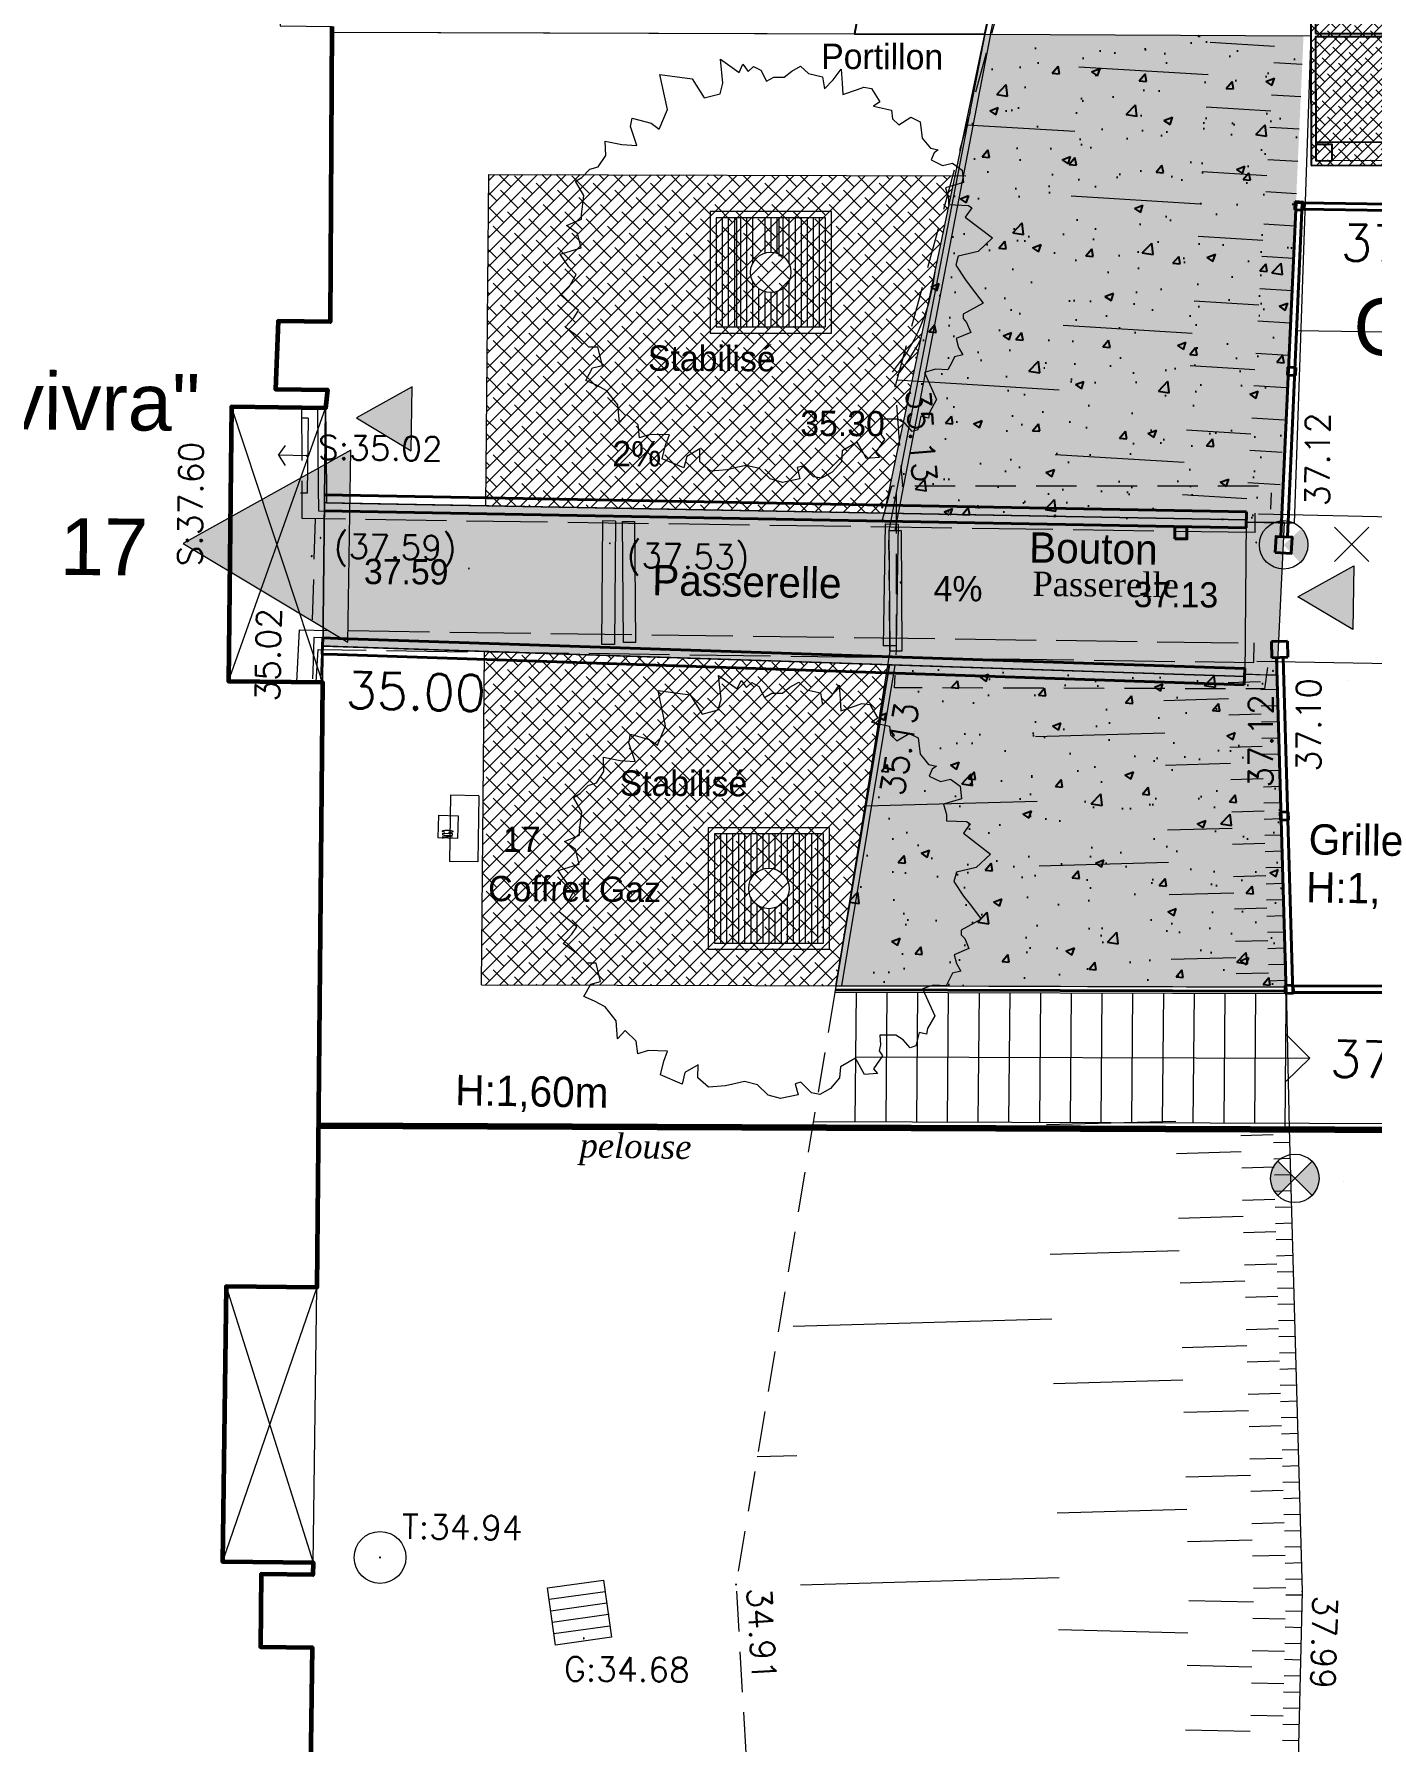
# Model space of a CAD drawing. Extents: x 996 to 1166918, y 537 to 295728.
# Drawn here: x 1141.07 to 1157.61, y 641.6 to 662.71 of the extents above; entities that cross this region are included whole.
import ezdxf

# ---------------------------------------------------------------- set-up
doc = ezdxf.new("R2010")
doc.units = 0
doc.header["$MEASUREMENT"] = 0
for name, pattern in [('CONTINU', [0]), ('DGN2', [0.75, 0.5, -0.25]), ('DGN3', [1.25, 1, -0.25])]:
    doc.linetypes.add(name, pattern=pattern)
doc.layers.get('0').update_dxf_attribs({"linetype": 'CONTINUOUS', "lineweight": 0})
for name, color, linetype, lineweight, true_color in [('Bardages bois', 7, 'CONTINUOUS', 40, 0xa35200), ('Béton', 7, 'CONTINU', 5, 0xaba9a0), ('Clôtures', 7, 'CONTINUOUS', 120, 0x04c83f), ('Stabilisé', 7, 'CONTINU', 5, 0xfcb65a)]:
    doc.layers.add(name, color=color, linetype=linetype, lineweight=lineweight, true_color=true_color)
for name, color, linetype in [('BATIMENT', 7, 'CONTINU'), ('Locaux OM', 7, 'CONTINUOUS'), ('TEXTE', 7, 'CONTINUOUS')]:
    doc.layers.add(name, color=color, linetype=linetype)
for name, color, linetype, lineweight in [('CF-INT-TXT', 7, 'CONTINUOUS', 0), ('CF-TOPO-ALTITUDE-SEUIL', 7, 'CONTINUOUS', 0), ('CF-TOPO-ALTITUDE-TN', 94, 'CONTINUOUS', 0), ('CF-TOPO-ALTITUDE-VOIRIE', 7, 'CONTINUOUS', 0), ('CF-TOPO-ASS-EP', 4, 'CONTINUOUS', 0), ('CF-TOPO-ASS-EP-ALT', 4, 'CONTINUOUS', 0), ('CF-TOPO-BATI', 7, 'CONTINUOUS', 0), ('CF-TOPO-GDF', 34, 'CONTINUOUS', 0), ('CF-TOPO-NATURE-MATERIAUX', 7, 'CONTINUOUS', 0), ('CF-TOPO-NATURE-MATERIAUX-TXT', 7, 'CONTINUOUS', 0), ('CF-TOPO-RELIEF-NATUREL', 94, 'CONTINUOUS', 0), ('CF-TOPO-TAMPON', 6, 'CONTINUOUS', 0), ('CF-TOPO-TAMPON-ALT', 6, 'CONTINUOUS', 0), ('CF-TOPO-VOIRIE', 7, 'CONTINUOUS', 0), ('DIVERS', 7, 'CONTINU', 5), ('Elec projet', 7, 'CONTINU', 5), ('Niveaux projet', 7, 'CONTINU', 5), ('Texte projet', 7, 'CONTINU', 5)]:
    doc.layers.add(name, color=color, linetype=linetype, lineweight=lineweight)
doc.layers.add('Massifs Rosiers', color=7, linetype='CONTINUOUS', true_color=0xffe9e0)
doc.layers.add('Trottoirs', color=7, linetype='CONTINUOUS', true_color=0xffffff)
doc.styles.add('CF-H0 300-D', font='times.ttf', dxfattribs={"height": 0.3})
doc.styles.add('LEROY', font='j_leroy')
doc.styles.add('SIMPLEX', font='simplex.shx')
doc.styles.get("Standard").update_dxf_attribs({"font": 'arial.ttf'})
doc.styles.add('Style-Times New Roman IF', font='timesi.ttf')

# ---------------------------------------------------------------- blocks, each defined once
blk = doc.blocks.new('A$C1C964902')
at = {"layer": 'DIVERS', "ltscale": 0.05}
for p, q in [((-0.592, 2.339), (-0.622, 2.634)), ((-0.622, 2.634), (-0.393, 2.469)), ((-0.393, 2.469), (-0.344, 2.572)), ((-0.344, 2.572), (-0.279, 2.484)), ((-0.279, 2.484), (-0.212, 2.546)), ((-0.212, 2.546), (-0.125, 2.497)), ((0.259, 2.487), (0.368, 2.55)), ((0.368, 2.55), (0.468, 2.456)), ((-1.278, 2.012), (-1.37, 2.445)), ((-1.37, 2.445), (-0.974, 2.392)), ((-0.974, 2.392), (-0.825, 2.155)), ((-0.627, 2.208), (-0.592, 2.339)), ((-0.125, 2.497), (-0.054, 2.362)), ((-0.054, 2.362), (0.038, 2.414)), ((0.038, 2.414), (0.166, 2.414)), ((0.166, 2.414), (0.259, 2.487)), ((0.468, 2.456), (0.468, 2.456)), ((0.468, 2.456), (0.638, 2.417)), ((0.638, 2.417), (0.663, 2.269)), ((0.663, 2.269), (0.772, 2.378)), ((0.772, 2.378), (0.869, 2.511)), ((0.869, 2.511), (0.881, 2.34)), ((0.881, 2.34), (0.89, 2.196)), ((-0.825, 2.155), (-0.627, 2.208)), ((0.663, 2.269), (0.663, 2.269)), ((0.89, 2.196), (1.071, 2.259)), ((1.071, 2.259), (1.15, 2.287)), ((1.15, 2.287), (1.247, 2.274)), ((1.247, 2.274), (1.347, 2.106)), ((-1.734, 1.801), (-1.713, 1.907)), ((-1.713, 1.907), (-1.48, 1.842)), ((-1.379, 1.771), (-1.278, 2.012)), ((-1.278, 2.012), (-1.278, 2.012)), ((1.347, 2.106), (1.269, 2.054)), ((1.269, 2.054), (1.493, 2.005)), ((1.493, 2.005), (1.504, 1.899)), ((1.583, 1.825), (1.733, 1.917)), ((1.733, 1.917), (1.847, 1.86)), ((-1.656, 1.569), (-1.734, 1.801)), ((-1.48, 1.842), (-1.379, 1.771)), ((1.504, 1.899), (1.583, 1.825)), ((1.847, 1.86), (1.87, 1.659)), ((-2.04, 1.446), (-2.047, 1.621)), ((-2.047, 1.621), (-1.841, 1.582)), ((-1.841, 1.582), (-1.656, 1.569)), ((1.87, 1.659), (1.913, 1.609)), ((1.913, 1.609), (1.974, 1.534)), ((1.974, 1.534), (2.071, 1.513)), ((2.071, 1.513), (2.019, 1.475)), ((-2.335, 1.172), (-2.236, 1.274)), ((-2.236, 1.274), (-2.133, 1.304)), ((-2.133, 1.304), (-2.04, 1.446)), ((2.019, 1.475), (1.983, 1.39)), ((1.983, 1.39), (2.123, 1.321)), ((2.123, 1.321), (2.247, 1.35)), ((2.247, 1.35), (2.365, 1.263)), ((-2.416, 1.125), (-2.335, 1.172)), ((-2.313, 0.948), (-2.416, 1.125)), ((2.383, 1.109), (2.159, 1.043)), ((2.365, 1.263), (2.383, 1.109)), ((-2.341, 0.712), (-2.313, 0.948)), ((2.159, 1.043), (2.197, 0.913)), ((2.197, 0.913), (2.198, 0.837)), ((-2.526, 0.579), (-2.341, 0.658)), ((-2.341, 0.658), (-2.341, 0.712)), ((2.198, 0.837), (2.445, 0.828)), ((2.488, 0.797), (2.405, 0.682)), ((2.405, 0.682), (2.74, 0.425)), ((2.445, 0.828), (2.488, 0.797)), ((-2.39, 0.482), (-2.526, 0.579)), ((-2.346, 0.302), (-2.39, 0.482)), ((2.74, 0.425), (2.564, 0.258)), ((-2.605, 0.223), (-2.346, 0.302)), ((-2.499, 0.07), (-2.605, 0.223)), ((2.564, 0.258), (2.318, 0.201)), ((-2.407, -0.027), (-2.499, 0.07)), ((2.318, 0.201), (2.287, 0.087)), ((2.287, 0.087), (2.406, -0.093)), ((-2.596, -0.284), (-2.493, -0.181)), ((-2.493, -0.181), (-2.407, -0.027)), ((2.406, -0.093), (2.492, -0.202)), ((2.492, -0.202), (2.626, -0.379)), ((-2.376, -0.473), (-2.596, -0.284)), ((2.626, -0.379), (2.379, -0.515)), ((-2.544, -0.679), (-2.436, -0.563)), ((-2.436, -0.563), (-2.376, -0.473)), ((2.379, -0.515), (2.379, -0.572)), ((2.379, -0.572), (2.422, -0.618)), ((2.422, -0.618), (2.472, -0.743)), ((-2.366, -0.808), (-2.544, -0.679)), ((-2.249, -0.924), (-2.366, -0.808)), ((2.472, -0.743), (2.292, -0.818)), ((2.292, -0.818), (2.292, -0.818)), ((2.292, -0.818), (2.321, -0.928)), ((-2.138, -0.924), (-2.249, -0.924)), ((-2.081, -1.151), (-2.138, -0.924)), ((2.271, -1.045), (2.238, -1.114)), ((2.375, -1.02), (2.271, -1.045)), ((2.321, -0.928), (2.375, -1.02)), ((-2.288, -1.336), (-2.203, -1.182)), ((-2.203, -1.182), (-2.081, -1.151)), ((2.037, -1.195), (1.901, -1.239)), ((1.901, -1.239), (2.05, -1.572)), ((2.191, -1.203), (2.037, -1.195)), ((2.238, -1.114), (2.191, -1.203)), ((-2.156, -1.393), (-2.288, -1.336)), ((-2.027, -1.463), (-2.156, -1.393)), ((-1.89, -1.637), (-2.027, -1.463)), ((-1.872, -1.857), (-1.89, -1.637)), ((-1.89, -1.637), (-1.89, -1.637)), ((2.05, -1.572), (1.962, -1.731)), ((-1.779, -1.757), (-1.872, -1.857)), ((-1.641, -1.886), (-1.779, -1.757)), ((-1.623, -2.044), (-1.641, -1.886)), ((-1.641, -1.886), (-1.641, -1.886)), ((1.571, -1.814), (1.373, -1.814)), ((1.373, -1.814), (1.378, -1.933)), ((1.66, -1.87), (1.571, -1.814)), ((1.747, -1.968), (1.66, -1.87)), ((1.857, -1.779), (1.817, -1.946)), ((1.949, -1.801), (1.857, -1.779)), ((1.962, -1.731), (1.949, -1.801)), ((-1.494, -2.004), (-1.623, -2.044)), ((-1.254, -2.009), (-1.494, -2.004)), ((-1.3, -2.136), (-1.254, -2.009)), ((1.07, -2.099), (0.884, -2.204)), ((1.141, -2.225), (1.07, -2.099)), ((1.406, -2.067), (1.294, -2.227)), ((1.378, -1.933), (1.365, -2.007)), ((1.365, -2.007), (1.406, -2.067)), ((1.817, -1.946), (1.747, -1.968)), ((-1.342, -2.303), (-1.3, -2.136)), ((-1.074, -2.417), (-1.342, -2.303)), ((-1.038, -2.274), (-1.074, -2.417)), ((-0.876, -2.18), (-1.038, -2.274)), ((-0.878, -2.341), (-0.876, -2.18)), ((0.884, -2.204), (0.873, -2.342)), ((1.18, -2.301), (1.141, -2.225)), ((1.343, -2.288), (1.18, -2.301)), ((1.294, -2.227), (1.343, -2.288)), ((-0.747, -2.457), (-0.878, -2.341)), ((-0.539, -2.441), (-0.747, -2.457)), ((-0.747, -2.457), (-0.747, -2.457)), ((-0.409, -2.409), (-0.539, -2.441)), ((-0.303, -2.387), (-0.409, -2.409)), ((-0.141, -2.426), (-0.303, -2.387)), ((-0.009, -2.553), (-0.141, -2.426)), ((0.396, -2.395), (0.325, -2.413)), ((0.325, -2.413), (0.36, -2.551)), ((0.528, -2.527), (0.396, -2.395)), ((0.629, -2.545), (0.528, -2.527)), ((0.76, -2.47), (0.629, -2.545)), ((0.873, -2.342), (0.76, -2.47)), ((0.145, -2.597), (-0.009, -2.553)), ((0.36, -2.551), (0.145, -2.597))]:
    blk.add_line(p, q, dxfattribs=at)
blk.add_circle((0, 0), 0.25, dxfattribs=at)
blk = doc.blocks.new('cf203avaloir-rectangle')
for p, q in [((0.4, 1), (0.4, 0)), ((0.6, 1), (0.6, 0))]:
    blk.add_line(p, q)
at = {"flags": 128}
for points in [[(0, 0), (1, 0), (1, 1), (0, 1), (0, 0)], [(0.2, 1), (0.2, 0)], [(0.8, 1), (0.8, 0)]]:
    blk.add_lwpolyline(points, dxfattribs=at)
blk.add_point((0.6, 0))
blk = doc.blocks.new('cf208tampon-rond')
at = {"color": 0, "linetype": 'ByBlock', "lineweight": -2}
blk.add_circle((0, 0), 0.32, dxfattribs=at)
blk = doc.blocks.new('cf353coffret-gaz')
at = {"linetype": 'Continuous'}
for p, q in [((1, 0.24), (0, 0.24)), ((0, 0.24), (0, 0)), ((1, 0), (1, 0.24)), ((1, 0), (0, 0))]:
    blk.add_line(p, q, dxfattribs=at)
at = {"linetype": 'Continuous', "style": 'SIMPLEX'}
blk.add_text('GDF', height=0.125, rotation=180, dxfattribs=at).set_placement((0.375, 0.18))
blk = doc.blocks.new('cf319porte-pieton')
for p, q in [((0.5, 0.36), (0.368, 0.275)), ((0.5, 0), (0.5, 0.36)), ((0.5, 0.36), (0.632, 0.275)), ((0, 0), (0, 0.08)), ((0, 0), (1, 0)), ((1, 0), (1, 0.08))]:
    blk.add_line(p, q)
blk = doc.blocks.new('A$C11037D69')
at = {"layer": 'CF-TOPO-NATURE-MATERIAUX', "linetype": 'DGN2', "lineweight": 0, "ltscale": 3}
for p, q in [((0.06, 0.06), (0.06, 6.06)), ((0.06, 6.06), (2.11, 6.06)), ((2.11, 6.06), (2.11, 0.06)), ((0.91, 0.06), (0.06, 0.06)), ((2.11, 0.06), (1.91, 0.06))]:
    blk.add_line(p, q, dxfattribs=at)
at = {"layer": 'Locaux OM', "ltscale": 0.05}
for points in [[(0, 0), (2.17, 0), (2.17, 6.12), (0, 6.12)], [(0.06, 5.86), (0.26, 5.86), (0.26, 6.06), (0.06, 6.06)], [(1.91, 5.86), (2.11, 5.86), (2.11, 6.06), (1.91, 6.06)], [(0.06, 4.53), (0.91, 4.53), (0.91, 5.83), (0.06, 5.83)], [(0.06, 3.19), (0.91, 3.19), (0.91, 4.49), (0.06, 4.49)], [(0.06, 2.96), (0.26, 2.96), (0.26, 3.16), (0.06, 3.16)], [(1.91, 2.96), (2.11, 2.96), (2.11, 3.16), (1.91, 3.16)], [(0.06, 1.63), (0.91, 1.63), (0.91, 2.93), (0.06, 2.93)], [(0.06, 0.29), (0.91, 0.29), (0.91, 1.59), (0.06, 1.59)], [(0.06, 0.06), (0.26, 0.06), (0.26, 0.26), (0.06, 0.26)], [(1.91, 0.06), (2.11, 0.06), (2.11, 0.26), (1.91, 0.26)]]:
    blk.add_lwpolyline(points, close=True, dxfattribs=at)

msp = doc.modelspace()

# ---------------------------------------------------------------- hatches: boundary and pattern name
at = {"layer": 'Béton', "ltscale": 0.05}
h = msp.add_hatch(dxfattribs=at)
h.set_pattern_fill('ANSI38', color=256, scale=0.75, style=0)
h.set_pattern_definition([(45, (1234.66075, 653.56351), (-0.06629126, 0.06629126), []), (135, (1234.66075, 653.56351), (-0.19887378, 0.06629126), [0.234375, -0.140625])])
h.paths.add_polyline_path([(1156.863, 661.082), (1159.033, 661.088), (1159.015, 667.208), (1156.845, 667.202)])
at = {"layer": 'DIVERS', "ltscale": 0.05}
for points in [[(1145.056, 657.964), (1145.734, 657.558), (1145.747, 658.348)], [(1142.915, 656.411), (1144.949, 655.192), (1144.988, 657.563)], [(1157.377, 655.346), (1157.39, 656.136), (1156.699, 655.753)]]:
    msp.add_hatch(color=256, dxfattribs=at).paths.add_polyline_path(points)
at = {"layer": 'Elec projet', "ltscale": 0.05}
h = msp.add_hatch(color=256, dxfattribs=at)
h.paths.add_polyline_path([(1156.225, 656.404, 0.198912), (1156.305, 656.189), (1156.524, 656.393), (1156.32, 656.613, 0.198912)])
h.paths.add_polyline_path([(1156.729, 656.173, 0.198912), (1156.824, 656.382, 0.198912), (1156.744, 656.597), (1156.524, 656.393)])
h = msp.add_hatch(color=256, dxfattribs=at)
h.paths.add_polyline_path([(1156.362, 648.564, 0.198912), (1156.45, 648.351), (1156.662, 648.564), (1156.45, 648.776, 0.198912)])
h.paths.add_polyline_path([(1156.874, 648.351, 0.198912), (1156.962, 648.564, 0.198912), (1156.874, 648.776), (1156.662, 648.564)])
at = {"layer": 'Massifs Rosiers', "ltscale": 0.05}
h = msp.add_hatch(dxfattribs=at)
h.set_pattern_fill('AR-CONC', color=1, scale=0.15, style=0)
h.set_pattern_definition([(50, (1158.97045, 650.6581), (1.07589, -0.09413), [0.1125, -1.2375]), (355, (1158.9705, 650.6581), (-0.20813, 1.12829), [0.09, -0.99]), (100.451, (1159.0601, 650.6503), (0.867764, 1.03416), [0.09561, -1.05171]), (46.184, (1158.9705, 650.9581), (1.60086, -0.24828), [0.16875, -1.85625]), (96.636, (1159.1039, 650.9374), (1.402, 1.46118), [0.14342, -1.57757]), (351.184, (1158.9705, 650.9581), (1.402, 1.46118), [0.135, -1.485]), (21, (1159.12045, 650.8831), (0.89536, -0.60393), [0.1125, -1.2375]), (326, (1159.1205, 650.8831), (0.36497, 1.087725), [0.09, -0.99]), (71.451, (1159.1951, 650.8328), (1.260334, 0.483796), [0.09561, -1.05171]), (37.5, (1158.97045, 650.6581), (0.01824, 0.499341), [0, -0.978, 0, -1.005, 0, -0.99375]), (7.5, (1158.97045, 650.6581), (0.394604, 0.591618), [0, -0.573, 0, -0.9555, 0, -0.37875]), (327.5, (1158.63595, 650.6581), (0.800734, -0.033832), [0, -0.375, 0, -1.17, 0, -1.5525]), (317.5, (1158.48595, 650.6581), (0.87478, 0.150157), [0, -0.4875, 0, -0.777, 0, -1.1025])])
h.paths.add_polyline_path([(1156.497, 656.656), (1156.77, 662.687), (1152.864, 662.698), (1151.526, 656.778), (1155.895, 656.698), (1155.894, 656.668)])
h = msp.add_hatch(dxfattribs=at)
h.set_pattern_fill('ANSI38', color=256, scale=0.2, style=0)
h.set_pattern_definition([(45, (1198.28873, 658.973244), (-0.01767767, 0.01767767), []), (135, (1198.28873, 658.973244), (-0.053033009, 0.01767767), [0.0625, -0.0375])])
h.paths.add_polyline_path([(1156.497, 656.667), (1156.769, 662.685), (1152.829, 662.706), (1151.587, 656.787), (1155.844, 656.709), (1155.844, 656.679)])
h = msp.add_hatch(dxfattribs=at)
h.set_pattern_fill('ANSI38', color=256, scale=0.2, style=0)
h.set_pattern_definition([(45, (1194.74486, 656.083026), (-0.01767767, 0.01767767), []), (135, (1194.74486, 656.083026), (-0.053033009, 0.01767767), [0.0625, -0.0375])])
h.paths.add_polyline_path([(1156.542, 650.929), (1156.434, 654.782), (1156.044, 654.795), (1156.043, 654.765), (1151.65, 654.911), (1150.987, 650.945)])
h = msp.add_hatch(dxfattribs=at)
h.set_pattern_fill('AR-CONC', color=1, scale=0.15, style=0)
h.set_pattern_definition([(50, (1154.7399, 647.7645), (1.07589, -0.09413), [0.1125, -1.2375]), (355, (1154.7399, 647.7645), (-0.20813, 1.12829), [0.09, -0.99]), (100.451, (1154.8295, 647.7566), (0.86776, 1.03416), [0.09561, -1.05171]), (46.184, (1154.7399, 648.0645), (1.60086, -0.24828), [0.16875, -1.85625]), (96.636, (1154.8733, 648.0438), (1.402, 1.46118), [0.14342, -1.57757]), (351.184, (1154.7399, 648.0645), (1.402, 1.46118), [0.135, -1.485]), (21, (1154.8899, 647.9895), (0.89536, -0.60393), [0.1125, -1.2375]), (326, (1154.8899, 647.9895), (0.36497, 1.08773), [0.09, -0.99]), (71.451, (1154.9645, 647.9392), (1.26033, 0.4838), [0.09561, -1.05171]), (37.5, (1154.73986, 647.7645), (0.01824, 0.49934), [0, -0.978, 0, -1.005, 0, -0.99375]), (7.5, (1154.73986, 647.7645), (0.394604, 0.591618), [0, -0.573, 0, -0.9555, 0, -0.37875]), (327.5, (1154.40536, 647.7645), (0.800734, -0.033832), [0, -0.375, 0, -1.17, 0, -1.5525]), (317.5, (1154.25536, 647.7645), (0.87478, 0.15016), [0, -0.4875, 0, -0.777, 0, -1.1025])])
h.paths.add_polyline_path([(1156.542, 650.929), (1156.435, 654.746), (1155.408, 654.78), (1155.407, 654.75), (1151.644, 654.875), (1150.987, 650.945)])
at = {"layer": 'Stabilisé', "ltscale": 0.05, "true_color": 0xfcb659}
h = msp.add_hatch(dxfattribs=at)
h.set_pattern_fill('ANSI38', color=31, style=0)
h.set_pattern_definition([(45, (1149.53256, 655.95909), (-0.0883883, 0.0883883), []), (135, (1149.53256, 655.95909), (-0.265165, 0.0883883), [0.3125, -0.1875])])
h.paths.add_polyline_path([(1146.695, 660.973), (1146.657, 656.877), (1151.586, 656.786), (1152.461, 660.956)])
h.paths.add_polyline_path([(1146.641, 655.077), (1146.604, 650.958), (1150.987, 650.945), (1151.65, 654.911)])
at = {"layer": 'Trottoirs', "ltscale": 0.05}
msp.add_hatch(color=256, dxfattribs=at).paths.add_polyline_path([(1144.687, 656.913), (1144.661, 656.913), (1144.641, 655.143), (1156.043, 654.765), (1156.043, 654.795), (1156.442, 654.782), (1156.535, 656.669), (1156.059, 656.674), (1156.059, 656.704)])

# ---------------------------------------------------------------- linework, layer by layer
at = {"layer": 'Bardages bois', "ltscale": 0.05}
for p, q in [((1156.062, 656.804), (1156.058, 656.604)), ((1144.642, 655.243), (1144.635, 655.043)), ((1156.044, 654.865), (1156.037, 654.665))]:
    msp.add_line(p, q, dxfattribs=at)
for points in [[(1144.66, 656.813), (1144.88, 656.809), (1156.058, 656.604)], [(1144.664, 657.013), (1144.883, 657.009), (1156.062, 656.804)], [(1156.044, 654.865), (1144.831, 655.237), (1144.642, 655.243)], [(1156.037, 654.665), (1144.824, 655.037), (1144.635, 655.043)]]:
    msp.add_lwpolyline(points, dxfattribs=at)
at = {"layer": 'BATIMENT'}
msp.add_lwpolyline([(1144.752, 662.799), (1144.731, 659.151), (1144.091, 659.159), (1144.058, 658.318), (1144.698, 658.31), (1144.674, 658.084), (1143.514, 658.099), (1143.476, 654.711), (1144.636, 654.696), (1144.566, 647.214), (1143.447, 647.229), (1143.402, 643.829), (1144.522, 643.815), (1144.52, 643.665), (1143.88, 643.673), (1143.869, 642.773), (1144.509, 642.765), (1144.462, 639.165)], dxfattribs=at)
at = {"layer": 'BATIMENT', "lineweight": 60}
msp.add_lwpolyline([(1144.752, 662.799), (1144.731, 659.151), (1144.091, 659.159), (1144.058, 658.318), (1144.698, 658.31), (1144.674, 658.084), (1143.514, 658.099), (1143.476, 654.711), (1144.636, 654.696), (1144.566, 647.214), (1143.447, 647.229), (1143.402, 643.829), (1144.522, 643.815), (1144.52, 643.665), (1143.88, 643.673), (1143.869, 642.773), (1144.509, 642.765), (1144.462, 639.165)], dxfattribs=at)
at = {"layer": 'CF-TOPO-ALTITUDE-SEUIL', "lineweight": 0, "flags": 128}
for points in [[(1144.45, 657.497, 1), (1144.441, 657.492, 1), (1144.45, 657.497)], [(1143.511, 657.009, 1), (1143.502, 657.005, 1), (1143.511, 657.009)]]:
    msp.add_lwpolyline(points, format="xyb", dxfattribs=at)
at = {"layer": 'CF-TOPO-ALTITUDE-SEUIL', "lineweight": 0}
for p in [(1144.445, 657.494), (1143.507, 657.007)]:
    msp.add_point(p, dxfattribs=at)
at = {"layer": 'CF-TOPO-ALTITUDE-TN', "lineweight": 0, "flags": 128}
for points in [[(1151.722, 658.357, 1), (1151.713, 658.353, 1), (1151.722, 658.357)], [(1151.814, 657.124, 1), (1151.805, 657.12, 1), (1151.814, 657.124)], [(1156.435, 654.908, 1), (1156.426, 654.904, 1), (1156.435, 654.908)], [(1156.396, 654.838, 1), (1156.387, 654.834, 1), (1156.396, 654.838)], [(1151.595, 654.562, 1), (1151.586, 654.557, 1), (1151.595, 654.562)], [(1149.755, 643.547, 1), (1149.746, 643.543, 1), (1149.755, 643.547)], [(1156.757, 643.461, 1), (1156.748, 643.457, 1), (1156.757, 643.461)]]:
    msp.add_lwpolyline(points, format="xyb", dxfattribs=at)
at = {"layer": 'CF-TOPO-ALTITUDE-TN', "lineweight": 0}
for p in [(1151.718, 658.355), (1151.809, 657.122), (1156.392, 654.836), (1156.43, 654.906), (1151.59, 654.56), (1149.751, 643.545), (1156.753, 643.459)]:
    msp.add_point(p, dxfattribs=at)
at = {"layer": 'CF-TOPO-ALTITUDE-VOIRIE', "lineweight": 0, "flags": 128}
for points in [[(1144.617, 656.482, 1), (1144.608, 656.478, 1), (1144.617, 656.482)], [(1148.195, 656.414, 1), (1148.186, 656.41, 1), (1148.195, 656.414)], [(1156.188, 656.426, 1), (1156.179, 656.422, 1), (1156.188, 656.426)], [(1144.508, 656.258, 1), (1144.499, 656.253, 1), (1144.508, 656.258)], [(1146.453, 656.104, 1), (1146.444, 656.1, 1), (1146.453, 656.104)], [(1149.597, 655.91, 1), (1149.588, 655.905, 1), (1149.597, 655.91)], [(1151.79, 655.931, 1), (1151.781, 655.926, 1), (1151.79, 655.931)]]:
    msp.add_lwpolyline(points, format="xyb", dxfattribs=at)
at = {"layer": 'CF-TOPO-ASS-EP-ALT', "lineweight": 0, "flags": 128}
msp.add_lwpolyline([(1147.873, 642.882, 1), (1147.864, 642.877, 1), (1147.873, 642.882)], format="xyb", dxfattribs=at)
at = {"layer": 'CF-TOPO-ASS-EP-ALT', "lineweight": 0}
msp.add_point((1147.868, 642.88), dxfattribs=at)
at = {"layer": 'CF-TOPO-BATI', "lineweight": 0}
for p, q in [((1148.261, 656.688), (1148.101, 656.689)), ((1151.755, 656.645), (1151.595, 656.648)), ((1156.169, 656.546), (1156.172, 656.786)), ((1148.247, 655.162), (1148.087, 655.164)), ((1151.73, 655.145), (1151.57, 655.148)), ((1156.153, 655.181), (1156.15, 654.941)), ((1146.569, 653.294), (1146.22, 653.299)), ((1146.558, 652.475), (1146.208, 652.48))]:
    msp.add_line(p, q, dxfattribs=at)
at = {"layer": 'CF-TOPO-BATI', "linetype": 'DGN3', "lineweight": 0, "flags": 128}
for points in [[(1156.169, 656.546), (1144.388, 656.718), (1144.382, 658.088)], [(1144.32, 654.7), (1144.355, 655.342), (1156.153, 655.181)], [(1144.561, 654.697), (1144.582, 655.099), (1156.15, 654.941)]]:
    msp.add_lwpolyline(points, dxfattribs=at)
at = {"layer": 'CF-TOPO-BATI', "lineweight": 0, "flags": 128}
for points in [[(1148.101, 656.689), (1148.087, 655.164)], [(1148.261, 656.688), (1148.247, 655.162)], [(1151.595, 656.648), (1151.57, 655.148)], [(1151.755, 656.645), (1151.73, 655.145)], [(1146.22, 653.299), (1146.208, 652.48)], [(1146.569, 653.294), (1146.558, 652.475)]]:
    msp.add_lwpolyline(points, dxfattribs=at)
at = {"layer": 'CF-TOPO-NATURE-MATERIAUX', "linetype": 'DGN2', "lineweight": 0, "ltscale": 3}
for p, q in [((1148.347, 656.681), (1148.497, 656.682)), ((1148.358, 655.188), (1148.347, 656.681)), ((1148.497, 656.682), (1148.508, 655.189)), ((1151.642, 656.571), (1151.792, 656.572)), ((1151.792, 656.572), (1151.803, 655.08)), ((1148.508, 655.189), (1148.358, 655.188)), ((1151.803, 655.08), (1151.653, 655.079))]:
    msp.add_line(p, q, dxfattribs=at)
at = {"layer": 'CF-TOPO-NATURE-MATERIAUX', "linetype": 'DGN2', "lineweight": 0, "ltscale": 0.5}
msp.add_line((1151.653, 655.079), (1151.642, 656.571), dxfattribs=at)
at = {"layer": 'CF-TOPO-NATURE-MATERIAUX', "linetype": 'DGN2', "lineweight": 0, "flags": 128}
for points in [[(1151.556, 656.673), (1151.676, 657.122), (1156.374, 657.123), (1156.36, 656.835)], [(1156.323, 654.88), (1156.285, 654.613), (1151.711, 654.628), (1151.734, 655.091), (1151.737, 657.121)], [(1144.547, 656.716), (1144.506, 655.34)]]:
    msp.add_lwpolyline(points, dxfattribs=at)
at = {"layer": 'CF-TOPO-RELIEF-NATUREL', "lineweight": 0}
for p, q in [((1156.412, 662.552), (1155.613, 662.601)), ((1155.589, 662.201), (1153.992, 662.299)), ((1156.753, 662.33), (1156.4, 662.352)), ((1156.735, 661.931), (1156.375, 661.953)), ((1156.363, 661.753), (1155.564, 661.802)), ((1153.943, 661.501), (1152.601, 661.583)), ((1156.717, 661.531), (1156.351, 661.554)), ((1156.699, 661.131), (1156.326, 661.154)), ((1156.314, 660.955), (1155.515, 661.004)), ((1155.491, 660.604), (1153.894, 660.702)), ((1156.681, 660.732), (1156.302, 660.755)), ((1156.265, 660.156), (1155.467, 660.205)), ((1156.663, 660.332), (1156.277, 660.356)), ((1156.645, 659.932), (1156.253, 659.957)), ((1156.628, 659.533), (1156.228, 659.557)), ((1156.216, 659.358), (1155.418, 659.407)), ((1156.603, 659.134), (1156.204, 659.158)), ((1155.393, 659.007), (1153.796, 659.105)), ((1156.579, 658.734), (1156.179, 658.759)), ((1156.167, 658.559), (1155.369, 658.608)), ((1153.747, 658.307), (1151.738, 658.43)), ((1156.554, 658.335), (1156.155, 658.36)), ((1156.53, 657.936), (1156.13, 657.96)), ((1156.118, 657.761), (1155.32, 657.81)), ((1155.295, 657.41), (1153.698, 657.508)), ((1156.505, 657.537), (1156.106, 657.561)), ((1156.481, 657.137), (1156.081, 657.162)), ((1156.069, 656.962), (1155.271, 657.011)), ((1156.236, 654.701), (1155.836, 654.689)), ((1155.842, 654.489), (1155.042, 654.467)), ((1156.439, 654.606), (1156.239, 654.601)), ((1156.247, 654.301), (1155.847, 654.289)), ((1156.444, 654.406), (1156.244, 654.401)), ((1155.053, 654.067), (1153.454, 654.022)), ((1156.45, 654.206), (1156.25, 654.201)), ((1156.258, 653.901), (1155.858, 653.89)), ((1156.455, 654.006), (1156.255, 654.001)), ((1155.864, 653.69), (1155.064, 653.667)), ((1156.461, 653.807), (1156.261, 653.801)), ((1156.27, 653.501), (1155.87, 653.49)), ((1156.467, 653.607), (1156.267, 653.601)), ((1153.476, 653.222), (1151.357, 653.163)), ((1156.472, 653.407), (1156.272, 653.401)), ((1156.281, 653.101), (1155.881, 653.09)), ((1156.478, 653.207), (1156.278, 653.201)), ((1155.887, 652.89), (1155.087, 652.867)), ((1156.484, 653.007), (1156.284, 653.001)), ((1156.489, 652.807), (1156.289, 652.801)), ((1156.292, 652.701), (1155.892, 652.69)), ((1156.495, 652.607), (1156.295, 652.601)), ((1155.098, 652.468), (1153.499, 652.423)), ((1156.5, 652.407), (1156.301, 652.401)), ((1156.303, 652.302), (1155.904, 652.29)), ((1156.506, 652.207), (1156.306, 652.202)), ((1155.909, 652.09), (1155.109, 652.068)), ((1156.512, 652.007), (1156.312, 652.002)), ((1156.315, 651.902), (1155.915, 651.89)), ((1156.517, 651.807), (1156.317, 651.802)), ((1156.523, 651.607), (1156.323, 651.602)), ((1156.326, 651.502), (1155.926, 651.491)), ((1156.529, 651.408), (1156.329, 651.402)), ((1155.932, 651.291), (1155.132, 651.268)), ((1156.534, 651.208), (1156.334, 651.202)), ((1156.337, 651.102), (1155.937, 651.091)), ((1156.54, 651.008), (1156.34, 651.002)), ((1155.188, 649.269), (1153.589, 649.224)), ((1156.394, 649.103), (1155.994, 649.092)), ((1156.596, 649.008), (1156.396, 649.003)), ((1155.999, 648.892), (1155.2, 648.869)), ((1156.602, 648.809), (1156.402, 648.803)), ((1156.405, 648.703), (1156.005, 648.692)), ((1156.608, 648.609), (1156.408, 648.603)), ((1156.613, 648.409), (1156.413, 648.403)), ((1156.416, 648.303), (1156.016, 648.292)), ((1156.619, 648.209), (1156.419, 648.203)), ((1156.022, 648.092), (1155.222, 648.069)), ((1156.624, 648.009), (1156.424, 648.003)), ((1156.427, 647.903), (1156.027, 647.892)), ((1156.63, 647.809), (1156.43, 647.803)), ((1155.233, 647.67), (1153.634, 647.624)), ((1156.636, 647.609), (1156.436, 647.603)), ((1156.439, 647.503), (1156.039, 647.492)), ((1156.641, 647.409), (1156.441, 647.403)), ((1156.044, 647.292), (1155.245, 647.27)), ((1156.45, 647.104), (1156.05, 647.092)), ((1156.647, 647.209), (1156.447, 647.204)), ((1156.653, 647.009), (1156.453, 647.004)), ((1153.657, 646.825), (1150.458, 646.735)), ((1156.461, 646.704), (1156.061, 646.692)), ((1156.658, 646.809), (1156.458, 646.804)), ((1156.067, 646.493), (1155.267, 646.47)), ((1156.664, 646.609), (1156.464, 646.604)), ((1156.472, 646.304), (1156.073, 646.293)), ((1156.669, 646.41), (1156.47, 646.404)), ((1155.278, 646.07), (1153.679, 646.025)), ((1156.675, 646.21), (1156.475, 646.204)), ((1156.484, 645.904), (1156.084, 645.893)), ((1156.681, 646.01), (1156.481, 646.004)), ((1156.089, 645.693), (1155.29, 645.67)), ((1156.686, 645.81), (1156.486, 645.804)), ((1156.495, 645.504), (1156.095, 645.493)), ((1156.692, 645.61), (1156.492, 645.604)), ((1156.698, 645.41), (1156.498, 645.404)), ((1156.703, 645.21), (1156.503, 645.204)), ((1150.503, 645.135), (1150.014, 645.122)), ((1156.506, 645.104), (1156.106, 645.093)), ((1156.709, 645.01), (1156.509, 645.004)), ((1156.112, 644.893), (1155.312, 644.871)), ((1156.715, 644.81), (1156.515, 644.805)), ((1156.517, 644.705), (1156.118, 644.693)), ((1156.72, 644.61), (1156.52, 644.605)), ((1155.324, 644.471), (1153.724, 644.426)), ((1156.726, 644.41), (1156.526, 644.405)), ((1156.529, 644.305), (1156.129, 644.293)), ((1156.731, 644.21), (1156.532, 644.205)), ((1156.134, 644.094), (1155.335, 644.071)), ((1156.737, 644.01), (1156.537, 644.005)), ((1156.54, 643.905), (1156.14, 643.894)), ((1156.743, 643.811), (1156.543, 643.805)), ((1153.747, 643.626), (1150.548, 643.536)), ((1156.748, 643.611), (1156.548, 643.605)), ((1156.149, 643.325), (1155.349, 643.344)), ((1156.551, 643.505), (1156.151, 643.494)), ((1156.751, 643.411), (1156.552, 643.415)), ((1156.544, 643.116), (1156.144, 643.125)), ((1156.747, 643.211), (1156.547, 643.216)), ((1155.34, 642.944), (1153.74, 642.983)), ((1156.742, 643.011), (1156.542, 643.016)), ((1156.535, 642.716), (1156.135, 642.725)), ((1156.737, 642.811), (1156.537, 642.816)), ((1156.13, 642.525), (1155.33, 642.544)), ((1156.732, 642.611), (1156.532, 642.616)), ((1156.525, 642.316), (1156.125, 642.325)), ((1156.728, 642.411), (1156.528, 642.416)), ((1156.723, 642.211), (1156.523, 642.216)), ((1156.516, 641.916), (1156.116, 641.925)), ((1156.718, 642.011), (1156.518, 642.016)), ((1156.111, 641.726), (1155.311, 641.745)), ((1156.708, 641.611), (1156.508, 641.616)), ((1156.713, 641.811), (1156.513, 641.816))]:
    msp.add_line(p, q, dxfattribs=at)
at = {"layer": 'CF-TOPO-RELIEF-NATUREL', "linetype": 'DGN2', "lineweight": 0, "flags": 128}
msp.add_lwpolyline([(1155.763, 675.645), (1153.705, 665.612), (1151.718, 658.355), (1151.809, 657.122)], dxfattribs=at)
at = {"layer": 'CF-TOPO-RELIEF-NATUREL', "lineweight": 0, "flags": 128}
msp.add_lwpolyline([(1156.43, 654.906), (1156.542, 650.929)], dxfattribs=at)
at = {"layer": 'CF-TOPO-RELIEF-NATUREL', "linetype": 'DGN2', "lineweight": 0, "flags": 128}
msp.add_lwpolyline([(1151.59, 654.56), (1149.751, 643.545), (1149.96, 639.94, -0.17666), (1148.513, 637.905, -0.138251), (1146.642, 637.269), (1142.331, 637.615)], format="xyb", dxfattribs=at)
at = {"layer": 'CF-TOPO-RELIEF-NATUREL', "lineweight": 0, "flags": 128}
msp.add_lwpolyline([(1156.591, 649.182), (1156.753, 643.459), (1156.641, 638.798), (1155.75, 637.085, -0.07384), (1153.859, 634.55, -0.046152), (1152.33, 633.287, -0.218783), (1148.457, 632.633), (1142.274, 633.224)], format="xyb", dxfattribs=at)
at = {"layer": 'CF-TOPO-RELIEF-NATUREL', "lineweight": 0}
msp.add_point((1156.43, 654.906), dxfattribs=at)
at = {"layer": 'CF-TOPO-TAMPON-ALT', "lineweight": 0, "flags": 128}
msp.add_lwpolyline([(1145.353, 643.881, 1), (1145.344, 643.877, 1), (1145.353, 643.881)], format="xyb", dxfattribs=at)
at = {"layer": 'CF-TOPO-TAMPON-ALT', "lineweight": 0}
msp.add_point((1145.349, 643.879), dxfattribs=at)
at = {"layer": 'CF-TOPO-VOIRIE', "lineweight": 0}
msp.add_line((1156.684, 659.043), (1159.53, 658.998), dxfattribs=at)
at = {"layer": 'CF-TOPO-VOIRIE', "lineweight": 0, "flags": 128}
for points in [[(1159.524, 656.701), (1156.212, 656.774)], [(1156.19, 654.955), (1159.521, 654.898)]]:
    msp.add_lwpolyline(points, dxfattribs=at)
at = {"layer": 'Clôtures', "ltscale": 0.05}
msp.add_line((1159.514, 649.155), (1144.585, 649.214), dxfattribs=at)
at = {"layer": 'DIVERS', "ltscale": 0.05}
for p, q in [((1152.829, 662.706), (1151.642, 656.571)), ((1152.9, 662.705), (1151.714, 656.572)), ((1149.581, 660.437), (1149.581, 659.087)), ((1149.656, 660.437), (1149.656, 659.087)), ((1149.731, 660.437), (1149.731, 659.087)), ((1149.756, 660.437), (1149.756, 659.087)), ((1149.806, 660.437), (1149.806, 659.087)), ((1149.881, 660.437), (1149.881, 659.087)), ((1149.956, 660.437), (1149.956, 659.871)), ((1150.106, 660.437), (1150.106, 660)), ((1150.181, 660.437), (1150.181, 660.012)), ((1150.256, 660.437), (1150.256, 660)), ((1150.281, 660.437), (1150.281, 659.962)), ((1150.331, 660.437), (1150.331, 659.962)), ((1150.406, 660.437), (1150.406, 659.871)), ((1150.481, 660.437), (1150.481, 659.087)), ((1150.556, 660.437), (1150.556, 659.087)), ((1150.631, 660.437), (1150.631, 659.087)), ((1150.706, 660.437), (1150.706, 659.087)), ((1150.781, 660.437), (1150.781, 659.087)), ((1149.956, 659.653), (1149.956, 659.087)), ((1150.031, 659.562), (1150.031, 659.087)), ((1150.331, 659.562), (1150.331, 659.087)), ((1150.406, 659.653), (1150.406, 659.087)), ((1150.106, 659.523), (1150.106, 659.087)), ((1150.181, 659.512), (1150.181, 659.087)), ((1150.256, 659.523), (1150.256, 659.087)), ((1150.987, 650.945), (1151.65, 654.911)), ((1151.058, 650.945), (1151.721, 654.909)), ((1149.558, 652.822), (1149.558, 651.472)), ((1149.633, 652.822), (1149.633, 651.472)), ((1149.708, 652.822), (1149.708, 651.472)), ((1149.783, 652.822), (1149.783, 651.472)), ((1149.858, 652.822), (1149.858, 651.472)), ((1149.933, 652.822), (1149.933, 652.256)), ((1150.008, 652.822), (1150.008, 652.347)), ((1150.083, 652.822), (1150.083, 652.386)), ((1150.158, 652.822), (1150.158, 652.397)), ((1150.233, 652.822), (1150.233, 652.386)), ((1150.308, 652.822), (1150.308, 652.347)), ((1150.383, 652.822), (1150.383, 652.256)), ((1150.458, 652.822), (1150.458, 651.472)), ((1150.533, 652.822), (1150.533, 651.472)), ((1150.608, 652.822), (1150.608, 651.472)), ((1150.683, 652.822), (1150.683, 651.472)), ((1150.758, 652.822), (1150.758, 651.472)), ((1149.933, 652.038), (1149.933, 651.472)), ((1150.383, 652.038), (1150.383, 651.472)), ((1150.008, 651.947), (1150.008, 651.472)), ((1150.083, 651.909), (1150.083, 651.472)), ((1150.158, 651.897), (1150.158, 651.472)), ((1150.233, 651.909), (1150.233, 651.472)), ((1150.308, 651.947), (1150.308, 651.472)), ((1156.541, 649.178), (1156.559, 651.248)), ((1146.604, 650.958), (1151.654, 650.943)), ((1151.654, 650.943), (1156.542, 650.929)), ((1150.973, 650.866), (1156.544, 650.85)), ((1156.849, 650.048), (1156.551, 650.346)), ((1151.229, 650.065), (1156.848, 650.048)), ((1156.849, 650.048), (1156.546, 649.756)), ((1144.585, 649.214), (1157.263, 649.177)), ((1150.706, 649.266), (1159.444, 649.24)), ((1157.262, 648.527), (1157.262, 648.527))]:
    msp.add_line(p, q, dxfattribs=at)
at = {"layer": 'DIVERS'}
for p, q in [((1146.657, 656.877), (1146.695, 660.973)), ((1146.695, 660.973), (1152.593, 660.955)), ((1156.059, 656.704), (1156.043, 654.765)), ((1146.604, 650.958), (1146.641, 655.077)), ((1151.65, 654.911), (1150.973, 650.866)), ((1151.236, 650.866), (1151.222, 649.264)), ((1151.616, 650.865), (1151.602, 649.262)), ((1151.996, 650.864), (1151.982, 649.261)), ((1152.376, 650.863), (1152.362, 649.26)), ((1152.756, 650.862), (1152.742, 649.259)), ((1153.136, 650.861), (1153.122, 649.258)), ((1153.516, 650.86), (1153.502, 649.257)), ((1153.896, 650.859), (1153.882, 649.256)), ((1154.276, 650.857), (1154.262, 649.255)), ((1154.656, 650.856), (1154.642, 649.253)), ((1155.036, 650.855), (1155.022, 649.252)), ((1155.416, 650.854), (1155.402, 649.251)), ((1155.796, 650.853), (1155.782, 649.25)), ((1156.176, 650.852), (1156.162, 649.249))]:
    msp.add_line(p, q, dxfattribs=at)
at = {"layer": 'DIVERS', "lineweight": 40}
for p, q in [((1156.667, 660.636), (1156.663, 660.536)), ((1156.767, 660.631), (1156.667, 660.636)), ((1156.754, 660.622), (1156.676, 660.626)), ((1156.754, 660.622), (1157.825, 660.605)), ((1156.767, 660.631), (1156.762, 660.531)), ((1156.762, 660.531), (1156.663, 660.536)), ((1156.751, 660.542), (1157.822, 660.525)), ((1156.574, 658.591), (1156.569, 658.491)), ((1156.674, 658.587), (1156.574, 658.591)), ((1156.674, 658.587), (1156.669, 658.487)), ((1156.669, 658.487), (1156.569, 658.491)), ((1156.57, 655.205), (1156.371, 655.199)), ((1156.371, 655.199), (1156.376, 654.999)), ((1156.57, 655.205), (1156.576, 655.005)), ((1156.576, 655.005), (1156.376, 654.999)), ((1156.436, 655.001), (1156.556, 650.851)), ((1156.516, 655.003), (1156.636, 650.853)), ((1156.581, 653.095), (1156.481, 653.092)), ((1156.481, 653.092), (1156.484, 652.992)), ((1156.581, 653.095), (1156.584, 652.995)), ((1156.584, 652.995), (1156.484, 652.992)), ((1156.642, 650.953), (1156.542, 650.95)), ((1156.542, 650.95), (1156.544, 650.85)), ((1156.633, 650.943), (1159.565, 650.939)), ((1156.642, 650.953), (1156.644, 650.853)), ((1150.978, 650.894), (1156.544, 650.877)), ((1156.644, 650.853), (1156.544, 650.85)), ((1156.635, 650.863), (1159.567, 650.859))]:
    msp.add_line(p, q, dxfattribs=at)
at = {"layer": 'DIVERS', "ltscale": 0.05}
for points in [[(1152.829, 662.706), (1154.277, 669.309), (1154.641, 670.921)], [(1152.9, 662.705), (1154.345, 669.294), (1154.709, 670.905)], [(1131.385, 663.982), (1144.806, 663.821), (1144.804, 663.671), (1144.164, 663.679), (1144.112, 662.807), (1144.758, 662.799), (1144.731, 659.151), (1144.091, 659.159), (1144.058, 658.318), (1144.698, 658.31), (1144.674, 658.084), (1143.514, 658.099), (1143.476, 654.711), (1144.636, 654.696), (1144.562, 647.214), (1143.447, 647.229), (1143.402, 643.829), (1144.522, 643.815), (1144.52, 643.665), (1143.88, 643.673), (1143.869, 642.773), (1144.509, 642.765), (1144.462, 639.165)], [(1144.757, 662.729), (1152.829, 662.706), (1151.642, 656.571), (1151.653, 655.079), (1150.987, 650.945), (1151.654, 650.942), (1156.553, 650.929), (1156.553, 650.929), (1156.591, 649.182), (1144.585, 649.214), (1144.636, 654.696), (1144.674, 658.084), (1144.698, 658.31), (1144.058, 658.318), (1144.091, 659.159), (1144.731, 659.151), (1144.757, 662.729), (1151.286, 662.709)], [(1152.829, 662.706), (1156.859, 662.685), (1156.654, 656.663), (1156.059, 656.674), (1156.059, 656.704), (1151.586, 656.786), (1152.829, 662.706)], [(1156.535, 656.669), (1156.059, 656.674), (1156.059, 656.704), (1144.687, 656.913), (1144.661, 656.913), (1144.641, 655.143), (1156.043, 654.765), (1156.043, 654.795), (1156.442, 654.782), (1156.535, 656.669)], [(1151.65, 654.911), (1156.043, 654.765), (1156.044, 654.795), (1156.434, 654.782), (1156.542, 650.929), (1150.987, 650.945), (1151.65, 654.911)]]:
    msp.add_lwpolyline(points, dxfattribs=at)
at = {"layer": 'DIVERS', "lineweight": 40}
for points in [[(1156.49, 656.496), (1156.676, 660.626)], [(1156.57, 656.492), (1156.754, 660.622)]]:
    msp.add_lwpolyline(points, dxfattribs=at)
at = {"layer": 'DIVERS', "ltscale": 0.05}
for points in [[(1149.431, 659.012), (1150.931, 659.012), (1150.931, 660.512), (1149.431, 660.512)], [(1149.506, 659.087), (1150.856, 659.087), (1150.856, 660.437), (1149.506, 660.437)], [(1145.056, 657.964), (1145.734, 657.558), (1145.747, 658.348)], [(1142.915, 656.411), (1144.949, 655.192), (1144.988, 657.563)], [(1156.699, 655.753), (1157.39, 656.136), (1157.377, 655.346)], [(1149.408, 651.397), (1150.908, 651.397), (1150.908, 652.897), (1149.408, 652.897)], [(1149.483, 651.472), (1150.833, 651.472), (1150.833, 652.822), (1149.483, 652.822)]]:
    msp.add_lwpolyline(points, close=True, dxfattribs=at)
for points in [[(1151.686, 658.529, 0.052438), (1151.958, 658.937, 0.09347), (1152.212, 659.769, 0.09347)], [(1151.74, 658.485, 0.052438), (1152.02, 658.905, 0.004137), (1152.038, 658.941, 0.004137)]]:
    msp.add_lwpolyline(points, format="xyb", dxfattribs=at)
at = {"layer": 'DIVERS'}
for points in [[(1143.476, 654.711), (1144.674, 658.084), (1144.636, 654.696), (1143.514, 658.099)], [(1144.574, 658.083), (1144.585, 657.106), (1144.588, 656.815), (1144.88, 656.809), (1156.058, 656.604)], [(1144.674, 658.084), (1144.685, 657.107), (1144.687, 656.913), (1144.882, 656.909), (1156.059, 656.704)], [(1144.674, 658.084), (1144.685, 657.107), (1144.687, 656.913), (1144.882, 656.909), (1156.059, 656.704)], [(1156.058, 656.674), (1156.278, 656.67), (1156.628, 656.663)], [(1156.044, 654.865), (1144.831, 655.237), (1144.531, 655.247), (1144.521, 654.947), (1144.514, 654.737)], [(1156.043, 654.765), (1144.828, 655.137), (1144.628, 655.144), (1144.621, 654.944), (1144.614, 654.734)], [(1156.043, 654.765), (1144.828, 655.137), (1144.641, 655.143)], [(1156.434, 654.782), (1156.233, 654.789), (1156.044, 654.795)], [(1157.312, 654.723), (1157.312, 654.723)], [(1143.447, 647.229), (1144.522, 643.815), (1144.566, 647.214), (1143.402, 643.829)]]:
    msp.add_lwpolyline(points, dxfattribs=at)
at = {"layer": 'DIVERS', "lineweight": 40}
for points in [[(1155.178, 656.467), (1155.328, 656.467), (1155.328, 656.617), (1155.178, 656.617)], [(1156.418, 656.3), (1156.618, 656.289), (1156.628, 656.489), (1156.429, 656.499)]]:
    msp.add_lwpolyline(points, close=True, dxfattribs=at)
at = {"layer": 'Elec projet', "ltscale": 0.05}
for p, q in [((1157.153, 656.188), (1157.578, 656.612)), ((1157.153, 656.612), (1157.578, 656.188)), ((1156.45, 648.351), (1156.874, 648.776)), ((1156.45, 648.776), (1156.874, 648.351))]:
    msp.add_line(p, q, dxfattribs=at)
for centre in [(1156.523, 656.394), (1156.662, 648.564)]:
    msp.add_circle(centre, 0.3, dxfattribs=at)
at = {"layer": 'Trottoirs', "ltscale": 0.05}
msp.add_lwpolyline([(1159.596, 700.523), (1155.457, 700.508), (1153.745, 675.998), (1153.173, 673.307), (1151.215, 662.709), (1152.829, 662.706), (1155.712, 675.644), (1155.964, 679.635), (1156.527, 687.745), (1157.295, 698.591), (1159.595, 698.587), (1159.596, 700.523)], dxfattribs=at)

# ---------------------------------------------------------------- block references
at = {"layer": 'CF-TOPO-ASS-EP', "lineweight": 0, "extrusion": (0, 0, -1), "xscale": 0.7129020820703327, "yscale": 0.7000000000116415, "zscale": 0.7064215861999626, "rotation": 262.0225722088146}
msp.add_blockref('cf203avaloir-rectangle', (-1148.113, 643.6), dxfattribs=at)
at = {"layer": 'CF-TOPO-BATI', "lineweight": 0, "extrusion": (0, 0, -1), "xscale": 0.9287391091461401, "zscale": 0.9637111129099739, "rotation": 270.7535880501819}
msp.add_blockref('cf319porte-pieton', (-1144.459, 657.96), dxfattribs=at)
at = {"layer": 'CF-TOPO-GDF', "lineweight": 0, "extrusion": (0, 0, -1), "xscale": 0.2812699619055706, "zscale": 0.5303489058209875, "rotation": 91.73956236202181}
msp.add_blockref('cf353coffret-gaz', (-1146.065, 652.771), dxfattribs=at)
at = {"layer": 'CF-TOPO-TAMPON', "lineweight": 0, "rotation": 296.1877314899967}
msp.add_blockref('cf208tampon-rond', (1145.349, 643.879), dxfattribs=at)
at = {"layer": 'DIVERS', "ltscale": 0.05}
for p in [(1150.181, 659.762), (1150.158, 652.147)]:
    msp.add_blockref('A$C1C964902', p, dxfattribs=at)
at = {"layer": 'Locaux OM', "ltscale": 0.05, "rotation": 0.1686121999999879}
msp.add_blockref('A$C11037D69', (1156.863, 661.082), dxfattribs=at)

# ---------------------------------------------------------------- texts
at = {"layer": 'CF-INT-TXT', "color": 7, "linetype": 'Continuous', "lineweight": 0, "insert": (1154.322, 655.902), "char_height": 0.3, "attachment_point": 5, "rotation": 359.406, "line_spacing_factor": 0.722892, "style": 'CF-H0 300-D'}
msp.add_mtext('Passerelle', dxfattribs=at)
at = {"layer": 'CF-TOPO-ALTITUDE-SEUIL', "linetype": 'DGN3', "lineweight": 0, "style": 'SIMPLEX'}
for s, rotation, p in [('S:35.02', 359.2593, (1144.579, 657.449)), ('S:37.60', 89.3499, (1143.147, 656.125))]:
    msp.add_text(s, height=0.3, rotation=rotation, dxfattribs=at).set_placement(p)
at = {"layer": 'CF-TOPO-ALTITUDE-TN', "linetype": 'DGN3', "lineweight": 0, "style": 'SIMPLEX'}
for s, rotation, p in [('35.13', 274.2497, (1151.852, 658.31)), ('37.12', 89.8314, (1157.09, 656.872)), ('37.10', 89.9286, (1156.981, 653.592)), ('37.12', 89.9286, (1156.389, 653.392)), ('35.13', 80.5205, (1151.825, 653.276)), ('34.91', 273.3183, (1149.885, 643.5)), ('37.99', 268.6279, (1156.886, 643.413))]:
    msp.add_text(s, height=0.3, rotation=rotation, dxfattribs=at).set_placement(p)
at = {"layer": 'CF-TOPO-ALTITUDE-VOIRIE', "linetype": 'DGN3', "lineweight": 0, "style": 'SIMPLEX'}
for s, height, rotation, p in [('37.00', 0.45, 358.6469, (1157.228, 659.906)), ('(37.59)', 0.3, 359.0541, (1144.776, 656.23)), ('(37.53)', 0.3, 359.0541, (1148.398, 656.116)), ('35.02', 0.3, 89.0541, (1144.106, 654.454)), ('35.00', 0.45, 358.6469, (1144.919, 654.375)), ('37.54', 0.45, 358.6469, (1157.092, 649.819))]:
    msp.add_text(s, height=height, rotation=rotation, dxfattribs=at).set_placement(p)
at = {"layer": 'CF-TOPO-ASS-EP-ALT', "linetype": 'DGN3', "lineweight": 0, "style": 'SIMPLEX'}
msp.add_text('G:34.68', height=0.3, rotation=359.5539, dxfattribs=at).set_placement((1147.623, 642.352))
at = {"layer": 'CF-TOPO-NATURE-MATERIAUX-TXT', "color": 7, "linetype": 'DGN3', "lineweight": 0, "style": 'Style-Times New Roman IF', "width": 0.999837}
msp.add_text('pelouse', height=0.3, rotation=359.0593, dxfattribs=at).set_placement((1147.814, 648.825))
at = {"layer": 'CF-TOPO-TAMPON-ALT', "linetype": 'DGN3', "lineweight": 0, "style": 'SIMPLEX'}
msp.add_text('T:34.94', height=0.3, rotation=359.2578, dxfattribs=at).set_placement((1145.62, 644.111))
at = {"layer": 'Niveaux projet', "style": 'LEROY'}
for s, p in [('35.30', (1150.545, 657.741)), ('2%%%', (1148.221, 657.366)), ('37.59', (1145.149, 655.909)), ('4%%%', (1152.194, 655.698)), ('37.13', (1154.667, 655.625))]:
    msp.add_text(s, height=0.3125, rotation=359.678, dxfattribs=at).set_placement(p)
at = {"layer": 'TEXTE'}
for s, height, p in [('OM', 0.7031, (1157.386, 658.74)), ('"La montagne vivra"', 0.70313, (1134.344, 657.879)), ('17', 0.7031, (1141.387, 656.023))]:
    msp.add_text(s, height=height, rotation=359.4879, dxfattribs=at).set_placement(p)
at = {"layer": 'Texte projet', "style": 'LEROY'}
for s, height, rotation, p in [('Portillon', 0.3125, 359.678, (1150.803, 662.277)), ('Stabilisé', 0.3125, 359.678, (1148.661, 658.547)), ('Bouton', 0.375, 358.9495, (1153.373, 656.176)), ('Passerelle', 0.375, 358.9495, (1148.712, 655.773)), ('Stabilisé', 0.3125, 359.678, (1148.311, 653.294)), ('17', 0.3125, 359.678, (1146.868, 652.6)), ('Grille', 0.375, 358.9495, (1156.83, 652.569)), ('Coffret Gaz', 0.31248, 359.678, (1146.686, 651.991)), ('H:1,80m', 0.375, 358.9495, (1156.798, 651.977)), ('H:1,60m', 0.375, 358.9495, (1146.276, 649.47))]:
    msp.add_text(s, height=height, rotation=rotation, dxfattribs=at).set_placement(p)

doc.saveas('drawing.dxf')
